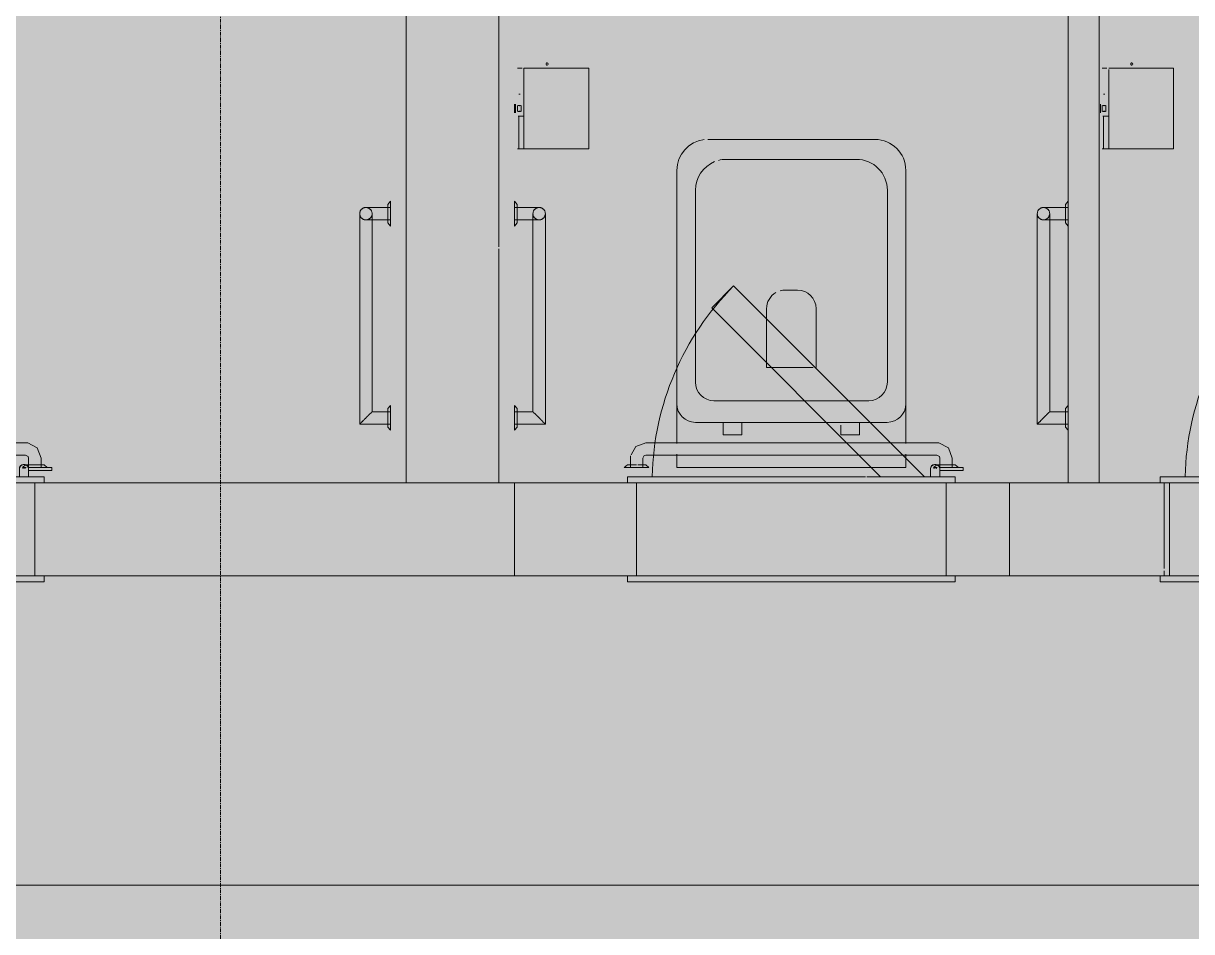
# Model space of a CAD drawing. Header units: millimetres. Extents: x 15878 to 679837, y -72324 to 391440.
# Drawn here: x 199863 to 201751, y 37322 to 38790 of the extents above; entities that cross this region are included whole.
import ezdxf

# ---------------------------------------------------------------- set-up
doc = ezdxf.new("R2010")
doc.units = ezdxf.units.MM
doc.linetypes.add('Grid Line__1_200_', pattern=[10.5, 6, -1.5, 1.5, -1.5])
for name, color, linetype, lineweight in [('A-DETL-GENF', 92, 'Continuous', 5), ('A-DOOR', 31, 'Continuous', 5), ('A-DOOR-FRAM', 31, 'Continuous', 5), ('A-FLOR', 192, 'Continuous', 5), ('A-GENM', 13, 'Continuous', 5), ('A-WALL', 113, 'Continuous', 5), ('P-SANR-FIXT', 6, 'Continuous', 5), ('S-GRID', 1, 'Continuous', 5)]:
    doc.layers.add(name, color=color, linetype=linetype, lineweight=lineweight)

# ---------------------------------------------------------------- blocks, each defined once
blk = doc.blocks.new('DLN_Ambulant Toilet - DLN_Ambulant Toilet-15379421-G_F')
at = {"layer": 'A-GENM', "color": 253}
for p, q in [((-825, -235), (-825, -265)), ((-825, -565), (-825, -595))]:
    blk.add_line(p, q, dxfattribs=at)
at = {"layer": 'P-SANR-FIXT', "color": 253}
for p, q in [((-270, -170), (-265, -174.4)), ((-265, -174.4), (-235, -174.4)), ((-235, -174.4), (-265, -174.4)), ((-260, -170), (-260, -185)), ((-240, -185), (-240, -170)), ((-230, -170), (-235.9, -170)), ((-235.9, -170), (-230, -170)), ((-235, -174.4), (-230, -170)), ((185, -170), (-185, -170)), ((-185, -170), (-185, -191.5)), ((185, -191.3), (185, -170)), ((230, -170), (235, -174.4)), ((270, -170), (230, -170)), ((230, -170), (270, -170)), ((235, -174.4), (265, -174.4)), ((265, -174.4), (235, -174.4)), ((240, -170), (240, -185)), ((240, -170), (260, -170)), ((260, -170), (240, -170)), ((260, -185), (260, -170)), ((265, -174.4), (270, -170)), ((235, -190), (-235, -190)), ((-235, -210), (235, -210)), ((-185, -208.7), (-185, -272.8)), ((-80, -222.8), (-110, -222.8)), ((-110, -222.8), (-110, -242.8)), ((-80, -242.8), (-80, -222.8)), ((80, -222.8), (80, -242.8)), ((110, -222.8), (80, -222.8)), ((110, -242.8), (110, -222.8)), ((185, -272.8), (185, -208.5)), ((-820.6, -235), (-825, -230)), ((-825, -230), (-825, -270)), ((-825, -270), (-825, -230)), ((-775, -240), (-825, -240)), ((-825, -240), (-825, -260)), ((-825, -260), (-825, -240)), ((-820.6, -265), (-820.6, -235)), ((-820.6, -235), (-820.6, -265)), ((-775, -580), (-775, -240)), ((155, -242.8), (-155, -242.8)), ((-110, -242.8), (-80, -242.8)), ((80, -242.8), (110, -242.8)), ((530, -240), (530, -580)), ((580, -240), (530, -240)), ((580, -230), (575.6, -235)), ((575.6, -235), (575.6, -265)), ((575.6, -265), (575.6, -235)), ((-825, -260), (-795, -260)), ((-795, -260), (-795, -580)), ((550, -580), (550, -260)), ((550, -260), (580, -260)), ((-825, -270), (-820.6, -265)), ((-185, -272.8), (-185, -650)), ((125.2, -277.8), (-125, -277.8)), ((185, -650), (185, -272.8)), ((575.6, -265), (580, -270)), ((-155, -307.8), (-155, -617.8)), ((155.2, -617.8), (155.2, -307.8)), ((-40, -426.5), (-40, -331.7)), ((-40, -331.7), (40, -331.7)), ((40, -331.7), (40, -426.5)), ((10, -456.5), (-10, -456.5)), ((-820.6, -565), (-825, -560)), ((-825, -560), (-825, -600)), ((-825, -600), (-825, -560)), ((-820.6, -595), (-820.6, -565)), ((-820.6, -565), (-820.6, -595)), ((580, -560), (575.6, -565)), ((575.6, -565), (575.6, -595)), ((575.6, -595), (575.6, -565)), ((-785, -570), (-825, -570)), ((-825, -580), (-825, -580)), ((-825, -580), (-825, -580)), ((580, -570), (540, -570)), ((-825, -590), (-785, -590)), ((-825, -600), (-820.6, -595)), ((540, -590), (580, -590)), ((575.6, -595), (580, -600)), ((-105, -667.8), (105.2, -667.8)), ((-135, -700), (135, -700))]:
    blk.add_line(p, q, dxfattribs=at)
at = {"layer": 'P-SANR-FIXT', "color": 253, "flags": 128}
for points in [[(-260, -185), (-253.9, -201.4), (-238.5, -209.7), (-235, -210)], [(-235, -190), (-239.2, -187.7), (-240, -185)], [(235, -210), (251.4, -203.9), (259.7, -188.5), (260, -185)], [(240, -185), (237.7, -189.2), (235, -190)]]:
    blk.add_lwpolyline(points, dxfattribs=at)
at = {"layer": 'P-SANR-FIXT', "color": 253}
for centre, radius, start, end in [((-155, -272.8), 30, 90, 180), ((155, -272.8), 30, 360, 90), ((-125, -307.8), 30, 90, 180), ((125.2, -307.8), 30, 360, 90), ((-10, -426.5), 30, 180, 270), ((10, -426.5), 30, 270, 360), ((-105, -617.8), 50, 180, 270), ((105.2, -617.8), 50, 270, 360), ((-135, -650), 50, 180, 270), ((135, -650), 50, 270, 360)]:
    blk.add_arc(centre, radius, start, end, dxfattribs=at)
for points, knots in [([(-775, -240), (-775, -240), (-775.2, -240.2), (-775.7, -240.7), (-776.3, -241.3), (-776.9, -241.9), (-777.5, -242.5), (-778.1, -243.1), (-778.9, -243.9), (-779.8, -244.8), (-780.6, -245.6), (-781.2, -246.2), (-781.8, -246.8), (-782.4, -247.4), (-783, -248), (-783.7, -248.7), (-784.3, -249.3), (-785, -250), (-785.7, -250.7), (-786.3, -251.3), (-787, -252), (-787.6, -252.6), (-788.2, -253.2), (-788.8, -253.8), (-789.4, -254.4), (-790, -255), (-790.6, -255.6), (-791.3, -256.3), (-791.9, -256.9), (-792.5, -257.5), (-793.1, -258.1), (-793.7, -258.7), (-794.3, -259.3), (-794.8, -259.8), (-795, -260), (-795, -260)], [0, 0, 0, 0, 0.083333, 0.125, 0.166667, 0.208333, 0.229167, 0.25, 0.291667, 0.333333, 0.354167, 0.375, 0.395833, 0.416667, 0.4375, 0.458333, 0.479167, 0.5, 0.520833, 0.541667, 0.5625, 0.583333, 0.604167, 0.625, 0.645833, 0.666667, 0.6875, 0.708333, 0.75, 0.770833, 0.791667, 0.833333, 0.875, 0.916667, 1, 1, 1, 1]), ([(550, -260), (550, -260), (549.8, -259.8), (549.3, -259.3), (548.7, -258.7), (548.1, -258.1), (547.5, -257.5), (546.9, -256.9), (546.1, -256.1), (545.2, -255.2), (544.4, -254.4), (543.8, -253.8), (543.2, -253.2), (542.6, -252.6), (542, -252), (541.3, -251.3), (540.7, -250.7), (540, -250), (539.3, -249.3), (538.7, -248.7), (538, -248), (537.4, -247.4), (536.8, -246.8), (536.2, -246.2), (535.6, -245.6), (535, -245), (534.4, -244.4), (533.7, -243.7), (533.1, -243.1), (532.5, -242.5), (531.9, -241.9), (531.3, -241.3), (530.7, -240.7), (530.2, -240.2), (530, -240), (530, -240)], [0, 0, 0, 0, 0.083333, 0.125, 0.166667, 0.208333, 0.229167, 0.25, 0.291667, 0.333333, 0.354167, 0.375, 0.395833, 0.416667, 0.4375, 0.458333, 0.479167, 0.5, 0.520833, 0.541667, 0.5625, 0.583333, 0.604167, 0.625, 0.645833, 0.666667, 0.6875, 0.708333, 0.75, 0.770833, 0.791667, 0.833333, 0.875, 0.916667, 1, 1, 1, 1]), ([(-775, -580), (-775, -579.1), (-775.2, -577.8), (-775.7, -576.2), (-776.3, -575), (-776.9, -574.1), (-777.5, -573.4), (-778.1, -572.8), (-778.9, -572), (-779.8, -571.4), (-780.6, -571), (-781.2, -570.8), (-781.8, -570.5), (-782.4, -570.3), (-783, -570.2), (-783.7, -570.1), (-784.3, -570), (-785, -570), (-785.7, -570), (-786.3, -570.1), (-787, -570.2), (-787.6, -570.3), (-788.2, -570.5), (-788.8, -570.8), (-789.4, -571), (-790, -571.3), (-790.6, -571.7), (-791.3, -572.2), (-791.9, -572.8), (-792.5, -573.4), (-793.1, -574.1), (-793.7, -575), (-794.3, -576.2), (-794.8, -577.8), (-795, -579.1), (-795, -580)], [0, 0, 0, 0, 0.083333, 0.125, 0.166667, 0.208333, 0.229167, 0.25, 0.291667, 0.333333, 0.354167, 0.375, 0.395833, 0.416667, 0.4375, 0.458333, 0.479167, 0.5, 0.520833, 0.541667, 0.5625, 0.583333, 0.604167, 0.625, 0.645833, 0.666667, 0.6875, 0.708333, 0.75, 0.770833, 0.791667, 0.833333, 0.875, 0.916667, 1, 1, 1, 1]), ([(-775, -580), (-775, -579.1), (-775.2, -577.8), (-775.7, -576.2), (-776.2, -575.2), (-776.7, -574.4), (-777.2, -573.7), (-777.8, -573.1), (-778.4, -572.5), (-779.1, -571.9), (-780, -571.3), (-781.2, -570.7), (-782.8, -570.2), (-785, -569.9), (-787.2, -570.2), (-788.8, -570.7), (-790, -571.3), (-790.9, -571.9), (-791.6, -572.5), (-792.2, -573.1), (-793, -573.9), (-793.6, -574.8), (-794, -575.6), (-794.3, -576.4), (-794.8, -577.8), (-795, -579.1), (-795, -580)], [0, 0, 0, 0, 0.083333, 0.125, 0.166667, 0.1875, 0.208333, 0.25, 0.270833, 0.291667, 0.333333, 0.375, 0.416667, 0.5, 0.583333, 0.625, 0.666667, 0.708333, 0.729167, 0.75, 0.791667, 0.833333, 0.854167, 0.875, 0.916667, 1, 1, 1, 1]), ([(-795, -580), (-795, -580.9), (-794.8, -582.2), (-794.3, -583.8), (-793.7, -585), (-793.1, -585.9), (-792.5, -586.6), (-791.9, -587.2), (-791.1, -588), (-790.2, -588.6), (-789.4, -589), (-788.8, -589.2), (-788.2, -589.5), (-787.6, -589.7), (-787, -589.8), (-786.3, -589.9), (-785.7, -590), (-785, -590), (-784.3, -590), (-783.7, -589.9), (-783, -589.8), (-782.4, -589.7), (-781.8, -589.5), (-781.2, -589.2), (-780.6, -589), (-780, -588.7), (-779.4, -588.3), (-778.7, -587.8), (-778.1, -587.2), (-777.5, -586.6), (-776.9, -585.9), (-776.3, -585), (-775.7, -583.8), (-775.2, -582.2), (-775, -580.9), (-775, -580)], [0, 0, 0, 0, 0.083333, 0.125, 0.166667, 0.208333, 0.229167, 0.25, 0.291667, 0.333333, 0.354167, 0.375, 0.395833, 0.416667, 0.4375, 0.458333, 0.479167, 0.5, 0.520833, 0.541667, 0.5625, 0.583333, 0.604167, 0.625, 0.645833, 0.666667, 0.6875, 0.708333, 0.75, 0.770833, 0.791667, 0.833333, 0.875, 0.916667, 1, 1, 1, 1]), ([(-795, -580), (-795, -580.9), (-794.8, -582.2), (-794.3, -583.8), (-793.8, -584.8), (-793.3, -585.6), (-792.8, -586.3), (-792.2, -586.9), (-791.6, -587.5), (-790.9, -588.1), (-790, -588.7), (-788.8, -589.3), (-787.2, -589.8), (-785, -590.1), (-782.8, -589.8), (-781.2, -589.3), (-780, -588.7), (-779.1, -588.1), (-778.4, -587.5), (-777.8, -586.9), (-777, -586.1), (-776.4, -585.2), (-776, -584.4), (-775.7, -583.6), (-775.2, -582.2), (-775, -580.9), (-775, -580)], [0, 0, 0, 0, 0.083333, 0.125, 0.166667, 0.1875, 0.208333, 0.25, 0.270833, 0.291667, 0.333333, 0.375, 0.416667, 0.5, 0.583333, 0.625, 0.666667, 0.708333, 0.729167, 0.75, 0.791667, 0.833333, 0.854167, 0.875, 0.916667, 1, 1, 1, 1]), ([(550, -580), (550, -579.1), (549.8, -577.8), (549.3, -576.2), (548.7, -575), (548.1, -574.1), (547.5, -573.4), (546.9, -572.8), (546.1, -572), (545.2, -571.4), (544.4, -571), (543.8, -570.8), (543.2, -570.5), (542.6, -570.3), (542, -570.2), (541.3, -570.1), (540.7, -570), (540, -570), (539.3, -570), (538.7, -570.1), (538, -570.2), (537.4, -570.3), (536.8, -570.5), (536.2, -570.8), (535.6, -571), (535, -571.3), (534.4, -571.7), (533.7, -572.2), (533.1, -572.8), (532.5, -573.4), (531.9, -574.1), (531.3, -575), (530.7, -576.2), (530.2, -577.8), (530, -579.1), (530, -580)], [0, 0, 0, 0, 0.083333, 0.125, 0.166667, 0.208333, 0.229167, 0.25, 0.291667, 0.333333, 0.354167, 0.375, 0.395833, 0.416667, 0.4375, 0.458333, 0.479167, 0.5, 0.520833, 0.541667, 0.5625, 0.583333, 0.604167, 0.625, 0.645833, 0.666667, 0.6875, 0.708333, 0.75, 0.770833, 0.791667, 0.833333, 0.875, 0.916667, 1, 1, 1, 1]), ([(550, -580), (550, -579.1), (549.8, -577.8), (549.3, -576.2), (548.8, -575.2), (548.3, -574.4), (547.8, -573.7), (547.2, -573.1), (546.6, -572.5), (545.9, -571.9), (545, -571.3), (543.8, -570.7), (542.2, -570.2), (540, -569.9), (537.8, -570.2), (536.2, -570.7), (535, -571.3), (534.1, -571.9), (533.4, -572.5), (532.8, -573.1), (532, -573.9), (531.4, -574.8), (531, -575.6), (530.7, -576.4), (530.2, -577.8), (530, -579.1), (530, -580)], [0, 0, 0, 0, 0.083333, 0.125, 0.166667, 0.1875, 0.208333, 0.25, 0.270833, 0.291667, 0.333333, 0.375, 0.416667, 0.5, 0.583333, 0.625, 0.666667, 0.708333, 0.729167, 0.75, 0.791667, 0.833333, 0.854167, 0.875, 0.916667, 1, 1, 1, 1]), ([(530, -580), (530, -580.9), (530.2, -582.2), (530.7, -583.8), (531.3, -585), (531.9, -585.9), (532.5, -586.6), (533.1, -587.2), (533.9, -588), (534.8, -588.6), (535.6, -589), (536.2, -589.2), (536.8, -589.5), (537.4, -589.7), (538, -589.8), (538.7, -589.9), (539.3, -590), (540, -590), (540.7, -590), (541.3, -589.9), (542, -589.8), (542.6, -589.7), (543.2, -589.5), (543.8, -589.2), (544.4, -589), (545, -588.7), (545.6, -588.3), (546.3, -587.8), (546.9, -587.2), (547.5, -586.6), (548.1, -585.9), (548.7, -585), (549.3, -583.8), (549.8, -582.2), (550, -580.9), (550, -580)], [0, 0, 0, 0, 0.083333, 0.125, 0.166667, 0.208333, 0.229167, 0.25, 0.291667, 0.333333, 0.354167, 0.375, 0.395833, 0.416667, 0.4375, 0.458333, 0.479167, 0.5, 0.520833, 0.541667, 0.5625, 0.583333, 0.604167, 0.625, 0.645833, 0.666667, 0.6875, 0.708333, 0.75, 0.770833, 0.791667, 0.833333, 0.875, 0.916667, 1, 1, 1, 1]), ([(530, -580), (530, -580.9), (530.2, -582.2), (530.7, -583.8), (531.2, -584.8), (531.7, -585.6), (532.2, -586.3), (532.8, -586.9), (533.4, -587.5), (534.1, -588.1), (535, -588.7), (536.2, -589.3), (537.8, -589.8), (540, -590.1), (542.2, -589.8), (543.8, -589.3), (545, -588.7), (545.9, -588.1), (546.6, -587.5), (547.2, -586.9), (548, -586.1), (548.6, -585.2), (549, -584.4), (549.3, -583.6), (549.8, -582.2), (550, -580.9), (550, -580)], [0, 0, 0, 0, 0.083333, 0.125, 0.166667, 0.1875, 0.208333, 0.25, 0.270833, 0.291667, 0.333333, 0.375, 0.416667, 0.5, 0.583333, 0.625, 0.666667, 0.708333, 0.729167, 0.75, 0.791667, 0.833333, 0.854167, 0.875, 0.916667, 1, 1, 1, 1])]:
    blk.add_open_spline(points, degree=3, knots=knots, dxfattribs=at)
for points in [[(-775.3, -240.3), (-775.1, -240.1), (-775, -240), (-775, -240)], [(530, -240), (530, -240), (530.1, -240.1), (530.3, -240.3)], [(-795, -260), (-795, -260), (-794.9, -259.9), (-794.7, -259.7)], [(549.7, -259.7), (549.9, -259.9), (550, -260), (550, -260)]]:
    blk.add_open_spline(points, degree=3, dxfattribs=at)
blk = doc.blocks.new('DLN_Toilet Paper Roll - DLN_Toilet Paper Roll-V535-G_F')
at = {"layer": 'P-SANR-FIXT', "color": 253}
for p, q in [((-7, 0), (7, 0)), ((7, 0), (-7, 0)), ((-65, -6.9), (-65, -5)), ((-65, -6.9), (-65, -6.1)), ((-65, -6.1), (-65, -6.9)), ((-65, -15.5), (-65, -6.9)), ((-65, -6.9), (-12.7, -6.9)), ((-65, -120.1), (-65, -15.5)), ((-65, -15.5), (-12.7, -15.5)), ((-12.7, -6.9), (-12.7, -6.1)), ((-12.7, -6.1), (-12.7, -6.9)), ((-12.7, -15.5), (-12.7, -6.9)), ((65, -15.5), (-12.7, -15.5)), ((-7, -2), (7, -2)), ((7, -2), (-7, -2)), ((-5, -5), (5, -5)), ((5, -5), (-5, -5)), ((-5, -11), (5, -11)), ((5, -11), (-5, -11)), ((-3, -2), (3, -2)), ((3, -2), (-3, -2)), ((-3, -5), (3, -5)), ((3, -5), (-3, -5)), ((23.2, -9.3), (23.2, -6.9)), ((23.2, -6.9), (23.2, -9.3)), ((65, -5), (65, -12.4)), ((65, -15.5), (65, -120.1)), ((-65, -120.1), (65, -120.1))]:
    blk.add_line(p, q, dxfattribs=at)
for start_param, end_param in [(0, 3.141593), (3.141593, 6.283185)]:
    blk.add_ellipse((71.8, -52.8), major_axis=(2, 0), ratio=0.802744, start_param=start_param, end_param=end_param, dxfattribs=at)
for points, knots in [([(-4.7, -9.3), (-4.6, -9.2), (-4.6, -8.9), (-4.5, -8.5), (-4.5, -8), (-4.5, -7.6), (-4.6, -7.1), (-4.8, -6.6), (-4.9, -6.3), (-5, -6.1), (-5, -6.1), (-5, -6.1)], [0, 0, 0, 0, 0.1, 0.2, 0.3, 0.4, 0.5, 0.6, 0.8, 0.9, 0.9644096, 0.9644096, 0.9644096, 0.9644096]), ([(-5, -6.1), (-5, -6.1), (-5, -6.2), (-4.9, -6.4), (-4.8, -6.7), (-4.8, -6.9)], [0, 0, 0, 0, 0.25, 0.5, 1, 1, 1, 1]), ([(-4.8, -6.9), (-4.7, -7.2), (-4.7, -7.6), (-4.6, -8.3), (-4.7, -8.8), (-4.8, -9.3), (-4.9, -9.7), (-5, -10), (-5, -10.1), (-5, -10.1)], [0, 0, 0, 0, 0.222222, 0.333333, 0.444444, 0.583333, 0.722222, 0.861111, 1, 1, 1, 1]), ([(-5, -10.1), (-5, -10.1), (-5, -10.1), (-4.9, -10), (-4.8, -9.8), (-4.7, -9.5), (-4.7, -9.3)], [0.0801932, 0.0801932, 0.0801932, 0.0801932, 0.2, 0.4, 0.7, 1, 1, 1, 1]), ([(5, -6.1), (5, -6.1), (5, -6.1), (4.9, -6.3), (4.8, -6.6), (4.6, -7.1), (4.5, -7.6), (4.5, -8), (4.5, -8.5), (4.6, -8.9), (4.6, -9.2), (4.7, -9.3)], [0.0355904, 0.0355904, 0.0355904, 0.0355904, 0.1, 0.2, 0.4, 0.5, 0.6, 0.7, 0.8, 0.9, 1, 1, 1, 1]), ([(5, -10.1), (5, -10.1), (5, -10), (4.9, -9.8), (4.8, -9.3), (4.7, -8.7), (4.7, -8.3), (4.6, -8), (4.7, -7.7), (4.7, -7.3), (4.8, -7.1), (4.8, -6.9)], [0, 0, 0, 0, 0.111111, 0.222222, 0.444444, 0.583333, 0.652778, 0.722222, 0.791667, 0.861111, 1, 1, 1, 1]), ([(4.7, -9.3), (4.7, -9.5), (4.9, -9.8), (5, -10.1), (5, -10.1), (5, -10.1)], [0, 0, 0, 0, 0.4, 0.7, 0.9198068, 0.9198068, 0.9198068, 0.9198068]), ([(4.8, -6.9), (4.8, -6.7), (4.9, -6.4), (5, -6.2), (5, -6.1), (5, -6.1)], [0, 0, 0, 0, 0.5, 0.75, 1, 1, 1, 1])]:
    blk.add_open_spline(points, degree=3, knots=knots, dxfattribs=at)
blk = doc.blocks.new('DLN_Toilet Paper Roll - DLN_Toilet Paper Roll-V550-G_F')
at = {"layer": 'P-SANR-FIXT', "color": 253}
for p, q in [((-65, -6.9), (-65, -5)), ((-65, -6.9), (-65, -6.1)), ((-65, -6.1), (-65, -6.9)), ((-65, -15.5), (-65, -6.9)), ((-65, -6.9), (-12.7, -6.9)), ((-65, -120.1), (-65, -15.5)), ((-65, -15.5), (-12.7, -15.5)), ((-12.7, -6.9), (-12.7, -6.1)), ((-12.7, -6.1), (-12.7, -6.9)), ((-12.7, -15.5), (-12.7, -6.9)), ((63, -15.5), (-12.7, -15.5)), ((-7, -2), (7, -2)), ((7, -2), (-7, -2)), ((-5, -5), (5, -5)), ((5, -5), (-5, -5)), ((-5, -11), (5, -11)), ((5, -11), (-5, -11)), ((-3, -2), (3, -2)), ((3, -2), (-3, -2)), ((-3, -5), (3, -5)), ((3, -5), (-3, -5)), ((23.2, -9.3), (23.2, -6.9)), ((23.2, -6.9), (23.2, -9.3)), ((65, -5), (65, -12.4)), ((65, -15.5), (65, -120.1)), ((-65, -120.1), (65, -120.1))]:
    blk.add_line(p, q, dxfattribs=at)
for start_param, end_param in [(0, 3.141593), (3.141593, 6.283185)]:
    blk.add_ellipse((71.8, -52.8), major_axis=(2, 0), ratio=0.802744, start_param=start_param, end_param=end_param, dxfattribs=at)
for points, knots in [([(-4.7, -9.3), (-4.6, -9.2), (-4.6, -8.9), (-4.5, -8.5), (-4.5, -8), (-4.5, -7.6), (-4.6, -7.1), (-4.8, -6.6), (-4.9, -6.3), (-5, -6.1), (-5, -6.1), (-5, -6.1)], [0, 0, 0, 0, 0.1, 0.2, 0.3, 0.4, 0.5, 0.6, 0.8, 0.9, 0.9644096, 0.9644096, 0.9644096, 0.9644096]), ([(-5, -6.1), (-5, -6.1), (-5, -6.2), (-4.9, -6.4), (-4.8, -6.7), (-4.8, -6.9)], [0, 0, 0, 0, 0.25, 0.5, 1, 1, 1, 1]), ([(-4.8, -6.9), (-4.7, -7.2), (-4.7, -7.6), (-4.6, -8.3), (-4.7, -8.8), (-4.8, -9.3), (-4.9, -9.7), (-5, -10), (-5, -10.1), (-5, -10.1)], [0, 0, 0, 0, 0.222222, 0.333333, 0.444444, 0.583333, 0.722222, 0.861111, 1, 1, 1, 1]), ([(-5, -10.1), (-5, -10.1), (-5, -10.1), (-4.9, -10), (-4.8, -9.8), (-4.7, -9.5), (-4.7, -9.3)], [0.0801932, 0.0801932, 0.0801932, 0.0801932, 0.2, 0.4, 0.7, 1, 1, 1, 1]), ([(5, -6.1), (5, -6.1), (5, -6.1), (4.9, -6.3), (4.8, -6.6), (4.6, -7.1), (4.5, -7.6), (4.5, -8), (4.5, -8.5), (4.6, -8.9), (4.6, -9.2), (4.7, -9.3)], [0.0355904, 0.0355904, 0.0355904, 0.0355904, 0.1, 0.2, 0.4, 0.5, 0.6, 0.7, 0.8, 0.9, 1, 1, 1, 1]), ([(5, -10.1), (5, -10.1), (5, -10), (4.9, -9.8), (4.8, -9.3), (4.7, -8.7), (4.7, -8.3), (4.6, -8), (4.7, -7.7), (4.7, -7.3), (4.8, -7.1), (4.8, -6.9)], [0, 0, 0, 0, 0.111111, 0.222222, 0.444444, 0.583333, 0.652778, 0.722222, 0.791667, 0.861111, 1, 1, 1, 1]), ([(4.7, -9.3), (4.7, -9.5), (4.9, -9.8), (5, -10.1), (5, -10.1), (5, -10.1)], [0, 0, 0, 0, 0.4, 0.7, 0.9198068, 0.9198068, 0.9198068, 0.9198068]), ([(4.8, -6.9), (4.8, -6.7), (4.9, -6.4), (5, -6.2), (5, -6.1), (5, -6.1)], [0, 0, 0, 0, 0.5, 0.75, 1, 1, 1, 1])]:
    blk.add_open_spline(points, degree=3, knots=knots, dxfattribs=at)
blk = doc.blocks.new('DLN_Ambulant Toilet - DLN_Ambulant Toilet-15379420-G_F')
at = {"layer": 'A-GENM', "color": 253}
for p, q in [((-447.5, 565), (-447.5, 595)), ((-447.5, 235), (-447.5, 265))]:
    blk.add_line(p, q, dxfattribs=at)
at = {"layer": 'P-SANR-FIXT', "color": 253}
for p, q in [((135, 700), (-135, 700)), ((-105, 667.8), (105.2, 667.8)), ((-185, 650), (-185, 272.8)), ((185, 272.8), (185, 650)), ((-155, 307.8), (-155, 617.8)), ((155.2, 617.8), (155.2, 307.8)), ((-443.1, 595), (-447.5, 600)), ((-447.5, 600), (-447.5, 560)), ((-447.5, 560), (-447.5, 600)), ((-407.5, 590), (-447.5, 590)), ((-443.1, 565), (-443.1, 595)), ((-443.1, 595), (-443.1, 565)), ((447.5, 590), (407.5, 590)), ((447.5, 600), (443.1, 595)), ((443.1, 595), (443.1, 565)), ((443.1, 565), (443.1, 595)), ((-447.5, 580), (-447.5, 580)), ((-447.5, 580), (-447.5, 580)), ((-447.5, 570), (-407.5, 570)), ((-417.5, 580), (-417.5, 260)), ((-397.5, 240), (-397.5, 580)), ((397.5, 580), (397.5, 240)), ((407.5, 570), (447.5, 570)), ((417.5, 260), (417.5, 580)), ((-447.5, 560), (-443.1, 565)), ((443.1, 565), (447.5, 560)), ((10, 456.5), (-10, 456.5)), ((-40, 426.5), (-40, 331.7)), ((40, 331.7), (40, 426.5)), ((-40, 331.7), (35.3, 331.7)), ((-443.1, 265), (-447.5, 270)), ((-447.5, 270), (-447.5, 230)), ((-447.5, 230), (-447.5, 270)), ((-443.1, 235), (-443.1, 265)), ((-443.1, 265), (-443.1, 235)), ((-185, 272.8), (-185, 208.7)), ((125.2, 277.8), (-125, 277.8)), ((185, 208.5), (185, 272.8)), ((447.5, 270), (443.1, 265)), ((443.1, 265), (443.1, 235)), ((443.1, 235), (443.1, 265)), ((-417.5, 260), (-447.5, 260)), ((-447.5, 240), (-447.5, 260)), ((-447.5, 260), (-447.5, 240)), ((447.5, 260), (417.5, 260)), ((-447.5, 240), (-397.5, 240)), ((-447.5, 230), (-443.1, 235)), ((-155, 242.8), (155, 242.8)), ((-80, 242.8), (-110, 242.8)), ((-110, 242.8), (-110, 222.8)), ((-80, 222.8), (-80, 242.8)), ((110, 242.8), (80, 242.8)), ((80, 238.4), (80, 222.8)), ((110, 222.8), (110, 242.8)), ((397.5, 240), (447.5, 240)), ((443.1, 235), (447.5, 230)), ((235, 210), (-235, 210)), ((-110, 222.8), (-80, 222.8)), ((80, 222.8), (110, 222.8)), ((-235, 190), (235, 190)), ((-185, 191.5), (-185, 170)), ((185, 170), (185, 191.3)), ((-265, 174.4), (-270, 170)), ((-270, 170), (-250, 170)), ((-250, 170), (-270, 170)), ((-250, 174.4), (-265, 174.4)), ((-265, 174.4), (-250, 174.4)), ((-259.7, 188.5), (-260, 185)), ((-260, 185), (-260, 170)), ((-240, 170), (-260, 170)), ((-260, 170), (-240, 170)), ((-235, 174.4), (-248.1, 174.4)), ((-248.1, 174.4), (-235, 174.4)), ((-245.1, 170), (-230, 170)), ((-230, 170), (-245.1, 170)), ((-240, 170), (-240, 185)), ((-230, 170), (-235, 174.4)), ((-185, 170), (185, 170)), ((235, 174.4), (230, 170)), ((230, 170), (235.9, 170)), ((235.9, 170), (230, 170)), ((265, 174.4), (235, 174.4)), ((235, 174.4), (265, 174.4)), ((240, 185), (240, 170)), ((260, 170), (260, 185)), ((270, 170), (265, 174.4))]:
    blk.add_line(p, q, dxfattribs=at)
at = {"layer": 'P-SANR-FIXT', "color": 253, "flags": 128}
for points in [[(-235, 210), (-251.4, 203.9), (-258.6, 190.6)], [(260, 185), (253.9, 201.4), (238.5, 209.7), (235, 210)], [(-240, 185), (-237.7, 189.2), (-235, 190)], [(235, 190), (239.2, 187.7), (240, 185)]]:
    blk.add_lwpolyline(points, dxfattribs=at)
at = {"layer": 'P-SANR-FIXT', "color": 253}
for centre, radius, start, end in [((-135, 650), 50, 96.5516, 180), ((135, 650), 50, 0, 90), ((-105, 617.8), 50, 112.1841, 180), ((-105, 617.8), 50, 90, 105), ((105.2, 617.8), 50, 0, 90), ((-10, 426.5), 30, 90, 105), ((10, 426.5), 30, 360, 90), ((-10, 426.5), 30, 120, 180), ((-125, 307.8), 30, 180, 270), ((125.2, 307.8), 30, 270, 0), ((-155, 272.8), 30, 180, 270), ((155, 272.8), 30, 270, 0)]:
    blk.add_arc(centre, radius, start, end, dxfattribs=at)
for points, knots in [([(-397.5, 580), (-397.5, 580.9), (-397.7, 582.2), (-398.2, 583.8), (-398.8, 585), (-399.4, 585.9), (-400, 586.6), (-400.6, 587.2), (-401.4, 588), (-402.3, 588.6), (-403.1, 589), (-403.7, 589.2), (-404.3, 589.5), (-404.9, 589.7), (-405.5, 589.8), (-406.2, 589.9), (-406.8, 590), (-407.5, 590), (-408.2, 590), (-408.8, 589.9), (-409.5, 589.8), (-410.1, 589.7), (-410.7, 589.5), (-411.3, 589.2), (-411.9, 589), (-412.5, 588.7), (-413.1, 588.3), (-413.8, 587.8), (-414.4, 587.2), (-415, 586.6), (-415.6, 585.9), (-416.2, 585), (-416.8, 583.8), (-417.3, 582.2), (-417.5, 580.9), (-417.5, 580)], [0, 0, 0, 0, 0.083333, 0.125, 0.166667, 0.208333, 0.229167, 0.25, 0.291667, 0.333333, 0.354167, 0.375, 0.395833, 0.416667, 0.4375, 0.458333, 0.479167, 0.5, 0.520833, 0.541667, 0.5625, 0.583333, 0.604167, 0.625, 0.645833, 0.666667, 0.6875, 0.708333, 0.75, 0.770833, 0.791667, 0.833333, 0.875, 0.916667, 1, 1, 1, 1]), ([(-397.5, 580), (-397.5, 580.9), (-397.7, 582.2), (-398.2, 583.8), (-398.7, 584.8), (-399.2, 585.6), (-399.7, 586.3), (-400.3, 586.9), (-400.9, 587.5), (-401.6, 588.1), (-402.5, 588.7), (-403.7, 589.3), (-405.3, 589.8), (-407.5, 590.1), (-409.7, 589.8), (-411.3, 589.3), (-412.5, 588.7), (-413.4, 588.1), (-414.1, 587.5), (-414.7, 586.9), (-415.5, 586.1), (-416.1, 585.2), (-416.5, 584.4), (-416.8, 583.6), (-417.3, 582.2), (-417.5, 580.9), (-417.5, 580)], [0, 0, 0, 0, 0.083333, 0.125, 0.166667, 0.1875, 0.208333, 0.25, 0.270833, 0.291667, 0.333333, 0.375, 0.416667, 0.5, 0.583333, 0.625, 0.666667, 0.708333, 0.729167, 0.75, 0.791667, 0.833333, 0.854167, 0.875, 0.916667, 1, 1, 1, 1]), ([(417.5, 580), (417.5, 580.9), (417.3, 582.2), (416.8, 583.8), (416.2, 585), (415.6, 585.9), (415, 586.6), (414.4, 587.2), (413.6, 588), (412.7, 588.6), (411.9, 589), (411.3, 589.2), (410.7, 589.5), (410.1, 589.7), (409.5, 589.8), (408.8, 589.9), (408.2, 590), (407.5, 590), (406.8, 590), (406.2, 589.9), (405.5, 589.8), (404.9, 589.7), (404.3, 589.5), (403.7, 589.2), (403.1, 589), (402.5, 588.7), (401.9, 588.3), (401.2, 587.8), (400.6, 587.2), (400, 586.6), (399.4, 585.9), (398.8, 585), (398.2, 583.8), (397.7, 582.2), (397.5, 580.9), (397.5, 580)], [0, 0, 0, 0, 0.083333, 0.125, 0.166667, 0.208333, 0.229167, 0.25, 0.291667, 0.333333, 0.354167, 0.375, 0.395833, 0.416667, 0.4375, 0.458333, 0.479167, 0.5, 0.520833, 0.541667, 0.5625, 0.583333, 0.604167, 0.625, 0.645833, 0.666667, 0.6875, 0.708333, 0.75, 0.770833, 0.791667, 0.833333, 0.875, 0.916667, 1, 1, 1, 1]), ([(417.5, 580), (417.5, 580.9), (417.3, 582.2), (416.8, 583.8), (416.3, 584.8), (415.8, 585.6), (415.3, 586.3), (414.7, 586.9), (414.1, 587.5), (413.4, 588.1), (412.5, 588.7), (411.3, 589.3), (409.7, 589.8), (407.5, 590.1), (405.3, 589.8), (403.7, 589.3), (402.5, 588.7), (401.6, 588.1), (400.9, 587.5), (400.3, 586.9), (399.5, 586.1), (398.9, 585.2), (398.5, 584.4), (398.2, 583.6), (397.7, 582.2), (397.5, 580.9), (397.5, 580)], [0, 0, 0, 0, 0.083333, 0.125, 0.166667, 0.1875, 0.208333, 0.25, 0.270833, 0.291667, 0.333333, 0.375, 0.416667, 0.5, 0.583333, 0.625, 0.666667, 0.708333, 0.729167, 0.75, 0.791667, 0.833333, 0.854167, 0.875, 0.916667, 1, 1, 1, 1]), ([(-417.5, 580), (-417.5, 579.1), (-417.3, 577.8), (-416.8, 576.2), (-416.2, 575), (-415.6, 574.1), (-415, 573.4), (-414.4, 572.8), (-413.6, 572), (-412.7, 571.4), (-411.9, 571), (-411.3, 570.8), (-410.7, 570.5), (-410.1, 570.3), (-409.5, 570.2), (-408.8, 570.1), (-408.2, 570), (-407.5, 570), (-406.8, 570), (-406.2, 570.1), (-405.5, 570.2), (-404.9, 570.3), (-404.3, 570.5), (-403.7, 570.8), (-403.1, 571), (-402.5, 571.3), (-401.9, 571.7), (-401.2, 572.2), (-400.6, 572.8), (-400, 573.4), (-399.4, 574.1), (-398.8, 575), (-398.2, 576.2), (-397.7, 577.8), (-397.5, 579.1), (-397.5, 580)], [0, 0, 0, 0, 0.083333, 0.125, 0.166667, 0.208333, 0.229167, 0.25, 0.291667, 0.333333, 0.354167, 0.375, 0.395833, 0.416667, 0.4375, 0.458333, 0.479167, 0.5, 0.520833, 0.541667, 0.5625, 0.583333, 0.604167, 0.625, 0.645833, 0.666667, 0.6875, 0.708333, 0.75, 0.770833, 0.791667, 0.833333, 0.875, 0.916667, 1, 1, 1, 1]), ([(-417.5, 580), (-417.5, 579.1), (-417.3, 577.8), (-416.8, 576.2), (-416.3, 575.2), (-415.8, 574.4), (-415.3, 573.7), (-414.7, 573.1), (-414.1, 572.5), (-413.4, 571.9), (-412.5, 571.3), (-411.3, 570.7), (-409.7, 570.2), (-407.5, 569.9), (-405.3, 570.2), (-403.7, 570.7), (-402.5, 571.3), (-401.6, 571.9), (-400.9, 572.5), (-400.3, 573.1), (-399.5, 573.9), (-398.9, 574.8), (-398.5, 575.6), (-398.2, 576.4), (-397.7, 577.8), (-397.5, 579.1), (-397.5, 580)], [0, 0, 0, 0, 0.083333, 0.125, 0.166667, 0.1875, 0.208333, 0.25, 0.270833, 0.291667, 0.333333, 0.375, 0.416667, 0.5, 0.583333, 0.625, 0.666667, 0.708333, 0.729167, 0.75, 0.791667, 0.833333, 0.854167, 0.875, 0.916667, 1, 1, 1, 1]), ([(397.5, 580), (397.5, 579.1), (397.7, 577.8), (398.2, 576.2), (398.8, 575), (399.4, 574.1), (400, 573.4), (400.6, 572.8), (401.4, 572), (402.3, 571.4), (403.1, 571), (403.7, 570.8), (404.3, 570.5), (404.9, 570.3), (405.5, 570.2), (406.2, 570.1), (406.8, 570), (407.5, 570), (408.2, 570), (408.8, 570.1), (409.5, 570.2), (410.1, 570.3), (410.7, 570.5), (411.3, 570.8), (411.9, 571), (412.5, 571.3), (413.1, 571.7), (413.8, 572.2), (414.4, 572.8), (415, 573.4), (415.6, 574.1), (416.2, 575), (416.8, 576.2), (417.3, 577.8), (417.5, 579.1), (417.5, 580)], [0, 0, 0, 0, 0.083333, 0.125, 0.166667, 0.208333, 0.229167, 0.25, 0.291667, 0.333333, 0.354167, 0.375, 0.395833, 0.416667, 0.4375, 0.458333, 0.479167, 0.5, 0.520833, 0.541667, 0.5625, 0.583333, 0.604167, 0.625, 0.645833, 0.666667, 0.6875, 0.708333, 0.75, 0.770833, 0.791667, 0.833333, 0.875, 0.916667, 1, 1, 1, 1]), ([(397.5, 580), (397.5, 579.1), (397.7, 577.8), (398.2, 576.2), (398.7, 575.2), (399.2, 574.4), (399.7, 573.7), (400.3, 573.1), (400.9, 572.5), (401.6, 571.9), (402.5, 571.3), (403.7, 570.7), (405.3, 570.2), (407.5, 569.9), (409.7, 570.2), (411.3, 570.7), (412.5, 571.3), (413.4, 571.9), (414.1, 572.5), (414.7, 573.1), (415.5, 573.9), (416.1, 574.8), (416.5, 575.6), (416.8, 576.4), (417.3, 577.8), (417.5, 579.1), (417.5, 580)], [0, 0, 0, 0, 0.083333, 0.125, 0.166667, 0.1875, 0.208333, 0.25, 0.270833, 0.291667, 0.333333, 0.375, 0.416667, 0.5, 0.583333, 0.625, 0.666667, 0.708333, 0.729167, 0.75, 0.791667, 0.833333, 0.854167, 0.875, 0.916667, 1, 1, 1, 1]), ([(-417.5, 260), (-417.5, 260), (-417.3, 259.8), (-416.8, 259.3), (-416.2, 258.7), (-415.6, 258.1), (-415, 257.5), (-414.4, 256.9), (-413.6, 256.1), (-412.7, 255.2), (-411.9, 254.4), (-411.3, 253.8), (-410.7, 253.2), (-410.1, 252.6), (-409.5, 252), (-408.8, 251.3), (-408.2, 250.7), (-407.5, 250), (-406.8, 249.3), (-406.2, 248.7), (-405.5, 248), (-404.9, 247.4), (-404.3, 246.8), (-403.7, 246.2), (-403.1, 245.6), (-402.5, 245), (-401.9, 244.4), (-401.2, 243.7), (-400.6, 243.1), (-400, 242.5), (-399.4, 241.9), (-398.8, 241.3), (-398.2, 240.7), (-397.7, 240.2), (-397.5, 240), (-397.5, 240)], [0, 0, 0, 0, 0.083333, 0.125, 0.166667, 0.208333, 0.229167, 0.25, 0.291667, 0.333333, 0.354167, 0.375, 0.395833, 0.416667, 0.4375, 0.458333, 0.479167, 0.5, 0.520833, 0.541667, 0.5625, 0.583333, 0.604167, 0.625, 0.645833, 0.666667, 0.6875, 0.708333, 0.75, 0.770833, 0.791667, 0.833333, 0.875, 0.916667, 1, 1, 1, 1]), ([(397.5, 240), (397.5, 240), (397.7, 240.2), (398.2, 240.7), (398.8, 241.3), (399.4, 241.9), (400, 242.5), (400.6, 243.1), (401.4, 243.9), (402.3, 244.8), (403.1, 245.6), (403.7, 246.2), (404.3, 246.8), (404.9, 247.4), (405.5, 248), (406.2, 248.7), (406.8, 249.3), (407.5, 250), (408.2, 250.7), (408.8, 251.3), (409.5, 252), (410.1, 252.6), (410.7, 253.2), (411.3, 253.8), (411.9, 254.4), (412.5, 255), (413.1, 255.6), (413.8, 256.3), (414.4, 256.9), (415, 257.5), (415.6, 258.1), (416.2, 258.7), (416.8, 259.3), (417.3, 259.8), (417.5, 260), (417.5, 260)], [0, 0, 0, 0, 0.083333, 0.125, 0.166667, 0.208333, 0.229167, 0.25, 0.291667, 0.333333, 0.354167, 0.375, 0.395833, 0.416667, 0.4375, 0.458333, 0.479167, 0.5, 0.520833, 0.541667, 0.5625, 0.583333, 0.604167, 0.625, 0.645833, 0.666667, 0.6875, 0.708333, 0.75, 0.770833, 0.791667, 0.833333, 0.875, 0.916667, 1, 1, 1, 1])]:
    blk.add_open_spline(points, degree=3, knots=knots, dxfattribs=at)
for points in [[(-417.2, 259.7), (-417.4, 259.9), (-417.5, 260), (-417.5, 260)], [(417.5, 260), (417.5, 260), (417.4, 259.9), (417.2, 259.7)], [(-397.5, 240), (-397.5, 240), (-397.6, 240.1), (-397.8, 240.3)], [(397.8, 240.3), (397.6, 240.1), (397.5, 240), (397.5, 240)]]:
    blk.add_open_spline(points, degree=3, dxfattribs=at)
blk = doc.blocks.new('DLN-Access Panel__AP01_ - _AP04_ 450 x 650 _WH_-V653-G_F')
at = {"layer": 'A-DOOR', "color": 253}
for p, q in [((-265, 75), (-265, 85)), ((265, 85), (-265, 85)), ((265, 75), (265, 85)), ((-265, 75), (265, 75)), ((-265, -85), (-265, -75)), ((265, -75), (-265, -75)), ((265, -85), (265, -75)), ((-265, -85), (265, -85)), ((-240, -85), (-240, -97.5)), ((-225, -97.5), (-225, -85)), ((-215, -85), (93.2, -393.2)), ((128.6, -357.8), (-144.3, -85)), ((-240, -95), (-277.5, -95)), ((-277.5, -95), (-277.5, -100)), ((-277.5, -100), (-239.6, -100)), ((93.2, -393.2), (128.6, -357.8))]:
    blk.add_line(p, q, dxfattribs=at)
for centre, radius, start, end in [((-225, -75), 450, 315, 358.6824), ((-232.5, -97.5), 7.5, 180, 0), ((-232.5, -97.5), 7.5, 195, 0), ((-232.5, -97.5), 7.5, 199.4712, 360), ((-232.5, -97.5), 7.5, 199.4712, 360), ((-232.5, -97.5), 2, 180, 360), ((-232.5, -97.5), 2, 180, 360)]:
    blk.add_arc(centre, radius, start, end, dxfattribs=at)
at = {"layer": 'A-DOOR-FRAM', "color": 253}
for p, q in [((-250, 75), (-250, -75)), ((250, 75), (250, -75))]:
    blk.add_line(p, q, dxfattribs=at)
blk = doc.blocks.new('DLN-Access Panel__AP01_ - _AP04_ 450 x 650 _WH_-V656-G_F')
at = {"layer": 'A-DOOR', "color": 253}
for p, q in [((-265, 75), (-265, 85)), ((265, 85), (-265, 85)), ((265, 75), (265, 85)), ((-265, 75), (265, 75)), ((-265, -85), (-265, -75)), ((265, -75), (-265, -75)), ((265, -85), (265, -75)), ((-265, -85), (-121.8, -85)), ((-240, -85), (-240, -97.5)), ((-225, -97.5), (-225, -85)), ((-215, -85), (93.2, -393.2)), ((128.6, -357.8), (-144.3, -85)), ((-120, -85), (265, -85)), ((-240, -95), (-277.5, -95)), ((-277.5, -95), (-277.5, -100)), ((-277.5, -100), (-239.6, -100)), ((93.2, -393.2), (128.6, -357.8))]:
    blk.add_line(p, q, dxfattribs=at)
for centre, radius, start, end in [((-225, -75), 450, 315, 358.6824), ((-232.5, -97.5), 7.5, 180, 0), ((-232.5, -97.5), 7.5, 195, 0), ((-232.5, -97.5), 7.5, 199.4712, 360), ((-232.5, -97.5), 7.5, 199.4712, 360), ((-232.5, -97.5), 2, 180, 360), ((-232.5, -97.5), 2, 180, 360)]:
    blk.add_arc(centre, radius, start, end, dxfattribs=at)
at = {"layer": 'A-DOOR-FRAM', "color": 253}
for p, q in [((-250, 75), (-250, -75)), ((250, 75), (250, -75))]:
    blk.add_line(p, q, dxfattribs=at)

msp = doc.modelspace()

# ---------------------------------------------------------------- hatches: boundary and pattern name
at = {"layer": 'A-DETL-GENF', "transparency": 33554585}
h = msp.add_hatch(color=253, dxfattribs=at)
h.paths.add_polyline_path([(193031.8, 30457.5), (193031.8, 31607.5), (195106.8, 31607.5), (195106.8, 34107.5), (202306.8, 34107.5), (202306.8, 35797.5), (205331.8, 35797.5), (205331.8, 52007.5), (202831.8, 52007.5), (202831.8, 51406.3), (202231.8, 51406.3), (202231.8, 48337.5), (196081.8, 48337.5), (196081.8, 52057.5), (193181.8, 52057.5), (193181.8, 49957.5), (189481.8, 49957.5), (189481.8, 52057.5), (177431.8, 52057.5), (177431.8, 45607.5), (166981.8, 45607.5), (166981.8, 31607.5), (190881.8, 31607.5), (190881.8, 30457.5)], flags=0)
h.paths.add_polyline_path([(178081.8, 39607.5), (177481.8, 39607.5), (177481.8, 40207.5), (178081.8, 40207.5)], flags=0)
h.paths.add_polyline_path([(199881.8, 39607.5), (199881.8, 40207.5), (200481.8, 40207.5), (200481.8, 39607.5), (199984.4, 39607.5)], flags=0)
h.paths.add_polyline_path([(189481.8, 39607.5), (189481.8, 40207.5), (190081.8, 40207.5), (190081.8, 39607.5)], flags=0)
h.paths.add_polyline_path([(178081.8, 51407.5), (177481.8, 51407.5), (177481.8, 52007.5), (178081.8, 52007.5), (178081.8, 51515.3)], flags=0)

# ---------------------------------------------------------------- linework, layer by layer
at = {"layer": 'A-FLOR'}
for p, q in [((199881.8, 38047.5), (200481.8, 38047.5)), ((200631.8, 38047.5), (200854.3, 38047.5)), ((201354.3, 38047.5), (201551.8, 38047.5)), ((201601.8, 38047.5), (201715.6, 38047.5))]:
    msp.add_line(p, q, dxfattribs=at)
at = {"layer": 'A-WALL', "color": 253}
for p, q in [((201551.8, 38047.5), (201551.8, 39702.5)), ((201601.8, 39702.5), (201601.8, 38047.5)), ((200481.8, 39557.5), (200481.8, 38047.5)), ((200631.8, 38429.1), (200631.8, 39557.5)), ((200631.8, 38047.5), (200631.8, 38425.8)), ((199881.8, 38047.5), (199881.8, 37897.5)), ((200481.8, 38047.5), (200631.8, 38047.5)), ((200656.8, 37897.5), (200656.8, 38047.5)), ((201456.8, 37897.5), (201456.8, 38047.5)), ((201551.8, 38047.5), (201601.8, 38047.5)), ((201706.8, 38047.5), (201706.8, 37909)), ((199896.8, 37897.5), (200839.3, 37897.5)), ((201369.3, 37897.5), (201706.8, 37897.5)), ((201706.8, 37905.5), (201706.8, 37897.5)), ((197431.8, 37397.5), (203131.8, 37397.5))]:
    msp.add_line(p, q, dxfattribs=at)
at = {"layer": 'S-GRID', "color": 254, "linetype": 'Grid Line__1_200_'}
msp.add_line((200181.8, -17971.6), (200181.8, 51177.7), dxfattribs=at)

# ---------------------------------------------------------------- block references
at = {"layer": 'A-DOOR', "color": 253, "rotation": 180}
for name, p in [('DLN-Access Panel__AP01_ - _AP04_ 450 x 650 _WH_-V653-G_F', (199631.8, 37972.5)), ('DLN-Access Panel__AP01_ - _AP04_ 450 x 650 _WH_-V656-G_F', (201104.3, 37972.5)), ('DLN-Access Panel__AP01_ - _AP04_ 450 x 650 _WH_-V653-G_F', (201965.6, 37972.5))]:
    msp.add_blockref(name, p, dxfattribs=at)
at = {"layer": 'P-SANR-FIXT', "color": 253}
for name, p, rotation in [('DLN_Toilet Paper Roll - DLN_Toilet Paper Roll-V535-G_F', (200656.8, 38652.5), 90.00000000000058), ('DLN_Toilet Paper Roll - DLN_Toilet Paper Roll-V550-G_F', (201601.8, 38652.5), 90.00000000000058), ('DLN_Ambulant Toilet - DLN_Ambulant Toilet-15379421-G_F', (199631.8, 37902.5), 180)]:
    msp.add_blockref(name, p, dxfattribs=dict(at, rotation=rotation))
msp.add_blockref('DLN_Ambulant Toilet - DLN_Ambulant Toilet-15379420-G_F', (201104.3, 37902.5), dxfattribs=at)

doc.saveas('drawing.dxf')
